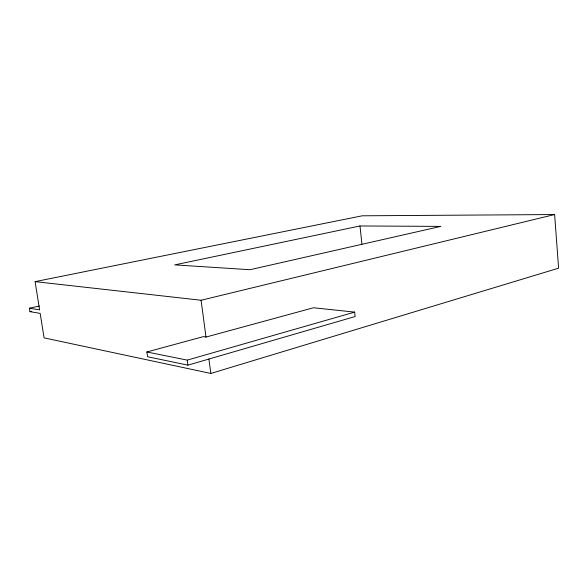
<?xml version="1.0" encoding="UTF-8"?>
<svg xmlns="http://www.w3.org/2000/svg" width="588" height="588" viewBox="0 0 588 588"><rect width="100%" height="100%" fill="white"/><g stroke="black" fill="none" stroke-linecap="round" stroke-linejoin="round"><path stroke-width="0.88" d="M210.827 373.454L558.6 268.179L554.616 214.546L362.208 215.803L35.104 281.63L39.609 309.883L29.4 308.208L29.959 311.655L40.175 313.389L44.078 337.872L210.827 373.454L208.894 358.915M187.925 365.148L355.13 316.528L354.66 312.118L313.5 307.759L205.984 337.071L203.338 336.637L146.868 351.984L147.551 356.732L187.925 365.148L187.241 360.113L146.868 351.984M187.241 360.113L354.66 312.118M35.104 281.63L201.089 300.248L554.616 214.546M29.959 311.655L31.745 311.265M29.4 308.208L39.249 306.054M359.996 225.968L174.732 264.879L250.018 269.716L440.838 226.387L359.996 225.968L361.921 244.182M201.089 300.248L205.984 337.071"/></g></svg>
